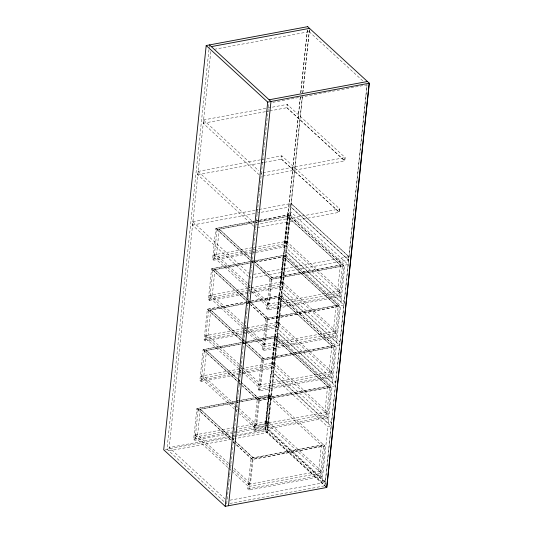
<?xml version="1.0" encoding="UTF-8"?>
<svg xmlns="http://www.w3.org/2000/svg" width="533" height="533" viewBox="0 0 533 533"><rect width="100%" height="100%" fill="white"/><g stroke="black" fill="none" stroke-linecap="round" stroke-linejoin="round"><path stroke-width="0.4" stroke-dasharray="2.67 2" d="M209.462 44.925L166.976 449.179L226.032 503.485M248.445 276.554L192.446 225.066L192.793 221.761L254.994 210.195M253.735 226.205L197.736 174.717L198.083 171.413L281.89 155.829L281.544 159.14L339.368 212.307L339.714 209.003L281.777 155.849L281.431 159.16L339.255 212.327L339.608 209.023M259.145 174.757L203.146 123.27L203.493 119.958L287.294 104.381L286.947 107.686L344.771 160.859L345.124 157.548L287.187 104.401L286.841 107.713L344.664 160.879L345.011 157.575M210.788 51.581L168.814 450.878L231.016 439.312M233.234 433.136L194.918 440.258L193.686 439.125L196.91 408.438L269.471 394.953L324.824 445.968L252.262 459.459L235.833 444.349M239.417 374.333L201.094 381.455L199.868 380.322L203.093 349.641L243.041 342.213M250.963 302.464L281.131 296.854L277.906 327.542L205.345 341.033L204.112 339.901L207.344 309.213L247.285 301.785M247.912 293.483L209.596 300.605L208.363 299.473L211.588 268.785L284.149 255.3L339.514 306.209L336.283 336.896L263.728 350.381L262.496 349.248L265.72 318.561L338.282 305.076L335.057 335.763L336.283 336.896M252.162 253.055L213.846 260.177L212.614 259.051L215.838 228.364L255.787 220.935M227.764 467.434L194.798 437.127L195.025 434.921L235.793 427.339M234.553 409.197L200.974 378.323L201.208 376.118L273.769 362.633L327.489 412.029L327.255 414.234L254.701 427.719L239.437 413.688M238.804 368.769L205.225 337.895L205.458 335.69L242.961 328.721M243.048 328.348L209.476 297.474L209.709 295.269L250.47 287.693M247.299 287.92L213.72 257.046L213.953 254.841L286.514 241.356L340.234 290.751L340.007 292.957L267.446 306.448L250.35 290.725M194.918 440.258L198.143 409.571L236.459 402.448M201.094 381.455L204.319 350.767L242.642 343.645M205.345 341.033L208.57 310.346L246.886 303.224M209.596 300.605L212.82 269.918L251.136 262.796M213.846 260.177L217.071 229.496L255.387 222.374M228.624 463.41L197.616 434.888L200.321 409.164L231.329 437.68M237.845 407.405L203.793 376.091L206.498 350.368L237.511 378.883M239.057 364.179L208.043 335.663L210.748 309.94L241.762 338.455M243.308 323.758L212.294 295.242L214.999 269.511L246.006 298.034M247.552 283.329L216.545 254.814L219.243 229.09L250.257 257.606M261.143 174.784L261.317 173.132M228.904 482.552L226.645 504.045L228.49 505.744M228.99 481.725L229.596 475.936M229.683 475.11L230.289 469.326M230.376 468.5L232.901 444.522M232.988 443.696L233.594 437.913M233.681 437.087L234.287 431.297M234.373 430.471L237.591 399.883M237.678 399.057L238.284 393.267M238.371 392.441L238.891 387.484M238.977 386.658L242.282 355.238M242.368 354.412L242.888 349.455M242.975 348.629L243.588 342.839M243.674 342.013L246.886 311.425M246.972 310.599L247.585 304.809M247.672 303.983L248.278 298.2M248.365 297.374L250.883 273.396M250.97 272.57L251.576 266.786M251.669 265.96L252.276 260.171M252.362 259.344L254.881 235.373M254.967 234.547L255.574 228.757M255.66 227.931L256.273 222.141M256.36 221.315L258.878 197.343M258.965 196.517L259.571 190.727M259.658 189.901L260.271 184.118M260.357 183.285L263.569 152.698M263.655 151.872L264.268 146.089M264.355 145.262L264.874 140.299M264.961 139.473L268.259 108.059M268.346 107.233L268.785 103.102M321.606 476.549L249.051 490.034L247.818 488.901L251.043 458.213L323.604 444.729L320.38 475.416L321.606 476.549L324.837 445.861L252.276 459.346L235.846 444.236M327.788 417.745L255.227 431.23L254.001 430.104L257.226 399.417L329.78 385.925L326.556 416.613L327.788 417.745L331.013 387.058L275.648 336.15L243.854 342.059M332.039 377.317L259.478 390.809L258.252 389.676L261.476 358.989L334.031 345.504L330.806 376.191L332.039 377.317L335.264 346.63L279.898 295.728L251.363 301.032M340.534 296.468L267.979 309.959L266.747 308.827L269.971 278.139L342.532 264.648L339.308 295.335L340.534 296.468L343.758 265.78L288.4 214.872L259.864 220.182M236.605 427.193L267.586 421.43L321.312 470.832L321.079 473.038L248.518 486.522L248.751 484.317L231.922 468.847M254.701 427.719L254.934 425.514L201.208 376.118M247.032 327.962L278.013 322.205L331.739 371.601L331.506 373.806L258.951 387.298L259.178 385.093L205.458 335.69M251.283 287.54L282.263 281.777L335.99 331.18L335.757 333.385L263.195 346.87L263.429 344.664L245.113 327.828M267.446 306.448L267.679 304.243L252.415 290.205M249.051 490.034L252.276 459.346M255.227 431.23L258.458 400.543L242.628 385.999M259.478 390.809L262.702 360.121L246.273 345.011M263.728 350.381L266.953 319.693L250.523 304.583M267.979 309.959L271.204 279.272L255.38 264.721M248.338 483.937L250.517 483.538L253.222 457.814L234.98 441.038M254.521 425.141L256.699 424.734L259.404 399.01L241.163 382.234M258.772 384.713L260.943 384.313L263.648 358.582L245.407 341.813M263.022 344.291L265.194 343.885L267.899 318.161L249.657 301.385M267.266 303.863L269.445 303.457L272.15 277.733L253.908 260.957M270.631 374.259L264.841 429.385L322.045 481.985L325.317 481.379L268.106 428.779L273.895 373.653L270.631 374.259L327.842 426.86L331.106 426.253L273.895 373.653M271.017 370.582L274.282 369.975L331.493 422.582L328.228 423.189L271.017 370.582L274.881 333.831L278.146 333.225L335.357 385.832L332.092 386.438L274.881 333.831M275.268 330.16L278.532 329.554L335.743 382.154L332.479 382.761L275.268 330.16L279.132 293.41L282.397 292.804L339.608 345.404L336.343 346.01L279.132 293.41M279.519 289.732L282.783 289.126L339.994 341.726L336.729 342.339L279.519 289.732L283.383 252.982L286.647 252.376L343.852 304.976L340.587 305.589L283.383 252.982M283.769 249.304L287.034 248.698L344.238 301.305L340.973 301.911L283.769 249.304L287.627 212.554L290.891 211.947L348.102 264.555L344.838 265.161L287.627 212.554M321.079 473.038L265.82 422.216L268.525 396.485L321.412 445.242M327.255 414.234L272.003 363.413L274.702 337.689L327.608 386.332L324.903 412.056L327.082 411.649M331.506 373.806L276.247 322.985L278.952 297.261L331.852 345.904L329.154 371.634L331.326 371.228M335.757 333.385L280.498 282.563L283.203 256.839L336.103 305.482L333.398 331.206L335.577 330.8M340.007 292.957L284.749 242.135L287.454 216.411L340.354 265.054L337.649 290.778L339.827 290.378M300.286 96.939L265.181 430.924L326.236 487.062M300.719 92.809L307.321 29.975M326.343 487.042L265.287 430.904L300.392 96.919M300.825 92.789L307.428 29.955M237.272 402.295L270.697 396.086L267.473 426.766L266.247 425.64L269.471 394.953M246.719 342.892L276.88 337.282L273.656 367.97L272.423 366.837L275.648 336.15M277.906 327.542L276.674 326.409L279.898 295.728M255.214 262.036L285.382 256.433L282.15 287.12L280.924 285.988L284.149 255.3M259.464 221.615L289.626 216.005L286.401 246.692L285.168 245.56L288.4 214.872M267.586 421.43L267.353 423.635L236.372 429.398M273.769 362.633L273.536 364.839L242.555 370.595M278.013 322.205L277.786 324.41L205.225 337.895M282.263 281.777L282.03 283.982L251.05 289.745M286.514 241.356L286.281 243.561L213.72 257.046M267.026 432.623L302.304 96.986M302.737 92.849L309.513 28.369M302.411 96.959L267.133 432.603L235.106 438.552M302.844 92.829L309.626 28.349M274.282 369.975L278.146 333.225M278.532 329.554L282.397 292.804M282.783 289.126L286.647 252.376M287.034 248.698L290.891 211.947M321.426 445.135L318.721 470.859L320.899 470.452M322.045 481.985L327.842 426.86M328.228 423.189L332.092 386.438M332.479 382.761L336.343 346.01M336.729 342.339L340.587 305.589M340.973 301.911L344.838 265.161M324.85 485.79L366.99 84.84M214.233 49.322L309.273 31.654M272.876 102.336L367.097 84.827L324.957 485.77L228.277 503.745M203.146 123.27L265.714 111.637M266.527 111.484L268.965 111.031M269.778 110.884L286.947 107.686M197.736 174.717L260.304 163.085M261.117 162.938L263.555 162.485M264.368 162.332L281.544 159.14M262.942 172.825L345.124 157.548M262.596 176.137L344.771 160.859M255.807 210.042L258.265 209.589M259.085 209.436L291.111 203.479L348.935 256.653L252.256 274.622M192.446 225.066L290.758 206.791L348.589 259.957L251.902 277.933M256.6 220.789L259.045 220.329M255.773 221.048L215.825 228.47L251.11 260.917M256.593 220.895L259.038 220.442M259.851 220.289L288.386 214.986L343.752 265.894L271.19 279.379L255.367 264.828M256.2 222.221L258.645 221.768M217.058 229.603L253.741 222.787M254.561 222.634L257.006 222.181M257.819 222.028L289.619 216.118M255.907 224.58L339.714 209.003M257.186 227.584L339.368 212.307M214.366 255.22L216.545 254.814M284.749 242.135L286.921 241.729M212.614 259.051L250.93 251.929M251.743 251.776L254.194 251.323M255.007 251.17L285.168 245.56M252.975 252.909L255.42 252.449M256.24 252.302L286.401 246.692M251.949 262.642L254.401 262.189M212.807 270.031L249.497 263.209M250.31 263.055L285.368 256.54M269.958 278.246L342.519 264.761M271.204 279.272L343.758 265.78M210.115 295.642L212.294 295.242M280.498 282.563L282.677 282.157M209.476 297.474L246.979 290.498M247.792 290.352L250.237 289.892M208.363 299.473L280.924 285.988M248.724 293.33L251.176 292.877M251.989 292.724L282.15 287.12M248.105 301.638L250.55 301.178M247.279 301.898L207.33 309.327L245.653 344.565M248.092 301.745L250.537 301.292M251.356 301.138L279.885 295.835L335.25 346.743L262.696 360.228L246.259 345.124M247.705 303.07L250.15 302.617M208.556 310.453L245.247 303.637M246.059 303.484L248.505 303.03M249.324 302.877L281.118 296.968M267.679 304.243L340.234 290.751M266.747 308.827L339.308 295.335M265.714 318.674L338.268 305.189M266.953 319.693L339.514 306.209M243.774 328.568L246.219 328.115M205.865 336.07L208.043 335.663M276.247 322.985L278.426 322.585M204.112 339.901L242.435 332.779M243.248 332.625L245.693 332.172M246.506 332.019L276.674 326.409M243.028 342.326L203.08 349.748L238.364 382.194M243.841 342.173L275.641 336.263L331 387.171L258.445 400.656L238.971 382.754M243.454 343.499L245.9 343.039M204.312 350.881L240.996 344.058M241.815 343.912L244.261 343.452M245.073 343.305L276.867 337.396M263.429 344.664L335.99 331.18M262.496 349.248L335.057 335.763M261.463 359.102L334.018 345.611M262.702 360.121L335.264 346.63M201.621 376.498L203.793 376.091M272.003 363.413L274.175 363.006M200.974 378.323L241.742 370.748M199.868 380.322L238.184 373.2M238.997 373.053L241.442 372.594M242.262 372.447L272.423 366.837M240.23 374.179L242.675 373.726M243.488 373.573L273.656 367.97M259.178 385.093L331.739 371.601M258.252 389.676L330.806 376.191M269.458 395.06L196.897 408.551L230.969 439.872M198.129 409.684L234.82 402.861M235.633 402.708L270.691 396.192M257.212 399.523L329.774 386.039M258.458 400.543L331.013 387.058M195.438 435.294L197.616 434.888M265.82 422.216L267.999 421.81M254.934 425.514L327.489 412.029M194.798 437.127L231.482 430.304M193.686 439.125L266.247 425.64M234.047 432.983L236.492 432.53M237.312 432.376L267.473 426.766M254.001 430.104L326.556 416.613M234.64 435.401L169.168 447.567L225.166 499.061M235.453 435.248L267.479 429.292L325.303 482.465L228.624 500.434M165.337 449.486L230.809 437.313M234.08 436.707L265.287 430.904M231.835 439.165L234.287 438.706M251.036 458.327L323.591 444.835M248.751 484.317L321.312 470.832M247.818 488.901L320.38 475.416M309.167 31.674L363.446 81.469M203.493 119.958L258.878 170.893M287.44 216.518L340.34 265.168M198.083 171.413L254.081 222.901M283.19 256.946L336.09 305.589M219.236 229.197L250.244 257.712M253.895 261.07L272.136 277.846M215.838 228.364L251.123 260.804M251.729 261.363L252.948 262.483M251.716 261.476L252.935 262.596M278.939 297.374L331.846 346.017M192.793 221.761L248.791 273.249M248.165 283.889L250.597 286.128M251.203 286.687L269.445 303.457M213.953 254.841L247.199 285.415M247.812 285.974L251.803 289.646M247.912 288.48L249.744 290.165M246.619 298.587L249.051 300.825M214.986 269.625L245.999 298.14M246.606 298.7L249.038 300.938M251.469 303.17L267.886 318.268M211.588 268.785L245.653 300.112M248.092 302.351L249.91 304.023M245.646 300.226L211.581 268.899L284.136 255.414L339.501 306.315L266.94 319.807L250.51 304.696M248.078 302.458L249.904 304.136M274.695 337.795L327.595 386.445M243.914 324.317L246.346 326.549M246.952 327.109L265.194 343.885M209.709 295.269L244.507 327.262M243.661 328.908L246.106 331.153M246.712 331.713L263.195 346.87M242.368 339.015L244.8 341.253M210.735 310.053L241.749 338.568M242.355 339.128L244.787 341.36M245.4 341.92L263.642 358.696M207.344 309.213L245.666 344.451M239.663 364.739L242.095 366.977M242.702 367.537L260.943 384.313M239.41 369.336L241.855 371.581M242.468 372.141L258.951 387.298M238.118 379.443L240.55 381.675M206.484 350.474L237.498 378.99M238.104 379.549L240.543 381.788M241.149 382.348L259.391 399.117M203.093 349.641L238.378 382.081M238.984 382.641L242.022 385.439M267.373 429.312L325.197 482.485M238.458 407.958L256.699 424.734M235.166 409.757L236.998 411.443M231.942 438.239L234.373 440.478M200.308 409.277L231.322 437.793M231.928 438.353L234.36 440.584M234.966 441.144L253.208 457.92M196.91 408.438L230.976 439.765M233.407 442.004L235.233 443.676M233.401 442.11L235.226 443.789M229.237 463.963L231.668 466.202M234.1 468.44L250.517 483.538M195.025 434.921L229.823 466.915M228.371 468.001L231.429 470.806M232.035 471.365L248.518 486.522M290.998 203.506L290.652 206.811L348.475 259.977L348.822 256.673L290.998 203.506"/><path stroke-width="0.8" d="M307.781 26.65L206.198 45.532L163.704 449.785L225.219 506.35L326.802 487.468L369.296 83.215L307.668 26.67M225.219 506.35L267.713 102.096L206.198 45.532M228.49 505.744L270.977 101.49L209.462 44.925M326.696 487.488L369.182 83.235M211.308 46.624L309.626 28.349M269.132 99.791L367.45 81.516M267.713 102.096L369.296 83.215"/></g></svg>
